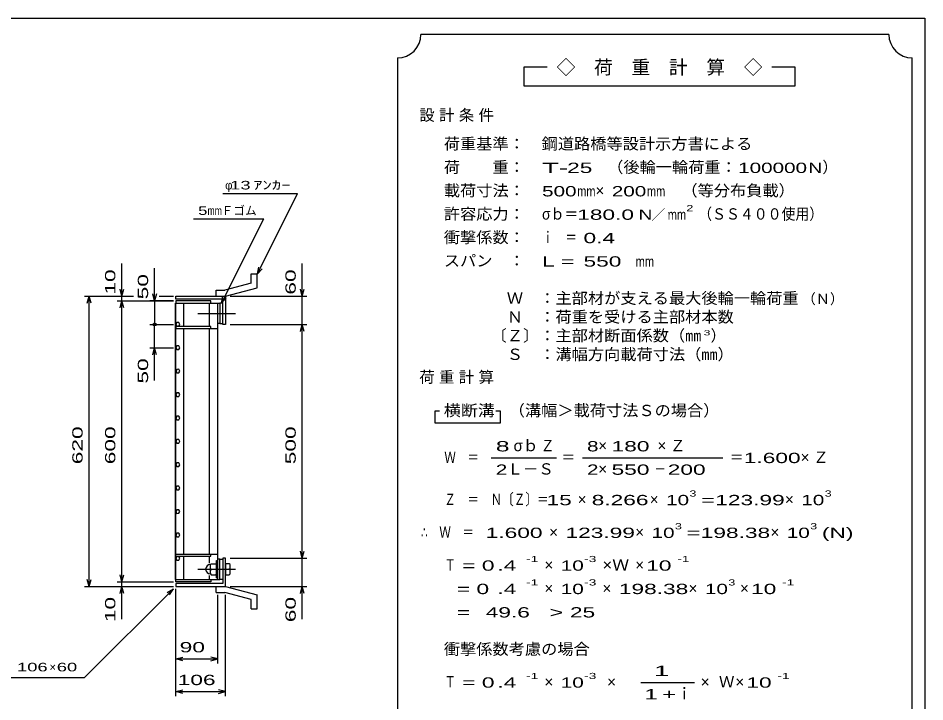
# Model space of a CAD drawing. Units: millimetres, scale not verified. Extents: x -1820 to 1731, y -1282 to 1054.
# Drawn here: x -207 to 1731, y -408 to 1054 of the extents above; entities that cross this region are included whole.
import ezdxf
from ezdxf.enums import TextEntityAlignment as Align

# ---------------------------------------------------------------- set-up
doc = ezdxf.new("R2010")
doc.units = ezdxf.units.MM
doc.header["$LTSCALE"] = 10
doc.linetypes.add('CHAIN', pattern=[18.5, 12, -1.5, 3.5, -1.5])
for name, color, linetype, lineweight in [('0_2', 150, 'Continuous', 25), ('16', 3, 'Continuous', 25), ('19', 6, 'Continuous', 25), ('22', 4, 'Continuous', 25), ('24', 2, 'Continuous', 25)]:
    doc.layers.add(name, color=color, linetype=linetype, lineweight=lineweight)
doc.styles.add('ベクトル', font='')
doc.styles.get('ベクトル').set_extended_font_data('ベクトル')

msp = doc.modelspace()

# ---------------------------------------------------------------- linework, layer by layer
at = {"layer": '0_2'}
for p, q in [((-1729, 1053.5), (1731, 1053.5)), ((1731, 1053.5), (1731, -1146.5))]:
    msp.add_line(p, q, dxfattribs=at)
at = {"layer": '16'}
for p, q in [((205, 449), (130, 449)), ((130, 449), (130, 444.5)), ((205, 444.5), (205, 449)), ((129.3, -146.5), (129.3, 444.5)), ((129.3, 444.5), (130, 444.5)), ((130, 444.5), (205, 444.5)), ((130, -146.5), (130, 444.5)), ((130, 444.5), (220, 444.5)), ((147.5, 394.5), (147.5, 444.5)), ((202.5, 394.5), (202.5, 444.5)), ((220, -146.5), (220, 444.5)), ((220, 444.5), (224.5, 444.5)), ((224.5, 444.5), (224.5, 400.5)), ((230.5, 444.5), (224.5, 444.5)), ((230.5, 400.5), (230.5, 444.5)), ((132.22, 402.88), (130, 398.96)), ((130, 398.96), (132.28, 395.09)), ((130, 394.5), (130, 390)), ((205, 394.5), (130, 394.5)), ((130, 390), (220, 390)), ((136.72, 402.91), (132.22, 402.88)), ((132.28, 395.09), (136.78, 395.12)), ((139, 399), (136.72, 402.91)), ((136.78, 395.12), (139, 399.04)), ((147.5, -92), (147.5, 390)), ((202.5, -92), (202.5, 390)), ((205, 390), (205, 394.5)), ((224.5, 400.5), (220, 400.5)), ((224.5, 400.5), (230.5, 400.5)), ((132.22, 352.88), (130, 348.96)), ((130, 348.96), (132.28, 345.09)), ((136.72, 352.91), (132.22, 352.88)), ((139, 349), (136.72, 352.91)), ((136.78, 345.12), (139, 349.04)), ((132.28, 345.09), (136.78, 345.12)), ((132.22, 302.88), (130, 298.96)), ((130, 298.96), (132.28, 295.09)), ((136.72, 302.91), (132.22, 302.88)), ((132.28, 295.09), (136.78, 295.12)), ((139, 299), (136.72, 302.91)), ((136.78, 295.12), (139, 299.04)), ((132.22, 252.88), (130, 248.96)), ((136.72, 252.91), (132.22, 252.88)), ((139, 249), (136.72, 252.91)), ((130, 248.96), (132.28, 245.09)), ((132.28, 245.09), (136.78, 245.12)), ((136.78, 245.12), (139, 249.04)), ((132.22, 202.88), (130, 198.96)), ((130, 198.96), (132.28, 195.09)), ((136.72, 202.91), (132.22, 202.88)), ((132.28, 195.09), (136.78, 195.12)), ((139, 199), (136.72, 202.91)), ((136.78, 195.12), (139, 199.04)), ((132.22, 152.88), (130, 148.96)), ((130, 148.96), (132.28, 145.09)), ((136.72, 152.91), (132.22, 152.88)), ((132.28, 145.09), (136.78, 145.12)), ((139, 149), (136.72, 152.91)), ((136.78, 145.12), (139, 149.04)), ((132.22, 102.88), (130, 98.96)), ((130, 98.96), (132.28, 95.09)), ((136.72, 102.91), (132.22, 102.88)), ((139, 99), (136.72, 102.91)), ((136.78, 95.12), (139, 99.04)), ((132.28, 95.09), (136.78, 95.12)), ((132.22, 52.88), (130, 48.96)), ((130, 48.96), (132.28, 45.09)), ((136.72, 52.91), (132.22, 52.88)), ((132.28, 45.09), (136.78, 45.12)), ((139, 49), (136.72, 52.91)), ((136.78, 45.12), (139, 49.04)), ((132.22, 2.88), (130, -1.04)), ((136.72, 2.91), (132.22, 2.88)), ((139, -1), (136.72, 2.91)), ((130, -1.04), (132.28, -4.91)), ((132.28, -4.91), (136.78, -4.88)), ((136.78, -4.88), (139, -0.96)), ((132.22, -47.12), (130, -51.04)), ((130, -51.04), (132.28, -54.91)), ((136.72, -47.09), (132.22, -47.12)), ((132.28, -54.91), (136.78, -54.88)), ((139, -51), (136.72, -47.09)), ((136.78, -54.88), (139, -50.96)), ((130, -96.5), (130, -92)), ((130, -92), (220, -92)), ((130, -96.5), (205, -96.5)), ((147.5, -146.5), (147.5, -96.5)), ((202.5, -111.5), (202.5, -96.5)), ((205, -96.5), (205, -92)), ((132.22, -97.12), (130, -101.04)), ((130, -101.04), (132.28, -104.91)), ((136.72, -97.09), (132.22, -97.12)), ((132.28, -104.91), (136.78, -104.88)), ((139, -101), (136.72, -97.09)), ((136.78, -104.88), (139, -100.96)), ((206, -112.5), (204, -114.5)), ((204, -134.5), (204, -114.5)), ((206, -112.5), (215, -112.5)), ((217, -114.5), (215, -112.5)), ((217, -143), (217, -106)), ((217, -106), (220, -106)), ((224.5, -102.5), (220, -102.5)), ((220, -143), (220, -106)), ((224.5, -146.5), (224.5, -102.5)), ((224.5, -102.5), (230.5, -102.5)), ((230.5, -102.5), (230.5, -146.5)), ((206, -124.5), (204, -122.5)), ((206, -124.5), (204, -126.5)), ((204, -134.5), (206, -136.5)), ((206, -124.5), (215, -124.5)), ((215, -124.5), (217, -122.5)), ((217, -126.5), (215, -124.5)), ((215, -136.5), (217, -134.5)), ((129.3, -146.5), (130, -146.5)), ((130, -146.5), (205, -146.5)), ((130, -151), (130, -146.5)), ((130, -146.5), (220, -146.5)), ((205, -151), (130, -151)), ((202.5, -146.5), (202.5, -137.5)), ((205, -146.5), (205, -151)), ((206, -136.5), (215, -136.5)), ((217, -143), (220, -143)), ((220, -146.5), (224.5, -146.5)), ((230.5, -146.5), (224.5, -146.5))]:
    msp.add_line(p, q, dxfattribs=at)
at = {"layer": '16', "linetype": 'CHAIN'}
for p, q in [((177, 422.5), (258, 422.5)), ((177, -124.5), (258, -124.5))]:
    msp.add_line(p, q, dxfattribs=at)
at = {"layer": '16'}
msp.add_arc((204, -124.5), 10, 90, 270, dxfattribs=at)
at = {"layer": '19'}
for p, q in [((291.11, 507.12), (304.11, 507.12)), ((291.11, 487.1), (291.11, 507.12)), ((304.11, 477.12), (304.11, 507.12)), ((291.11, 487.1), (234.78, 472.01)), ((216.49, 472.01), (234.78, 472.01)), ((216.49, 459.01), (216.49, 472.01)), ((236.5, 459), (304.11, 477.12)), ((130, 453), (130, 459)), ((130, 459), (236.5, 459)), ((230.5, 453), (130, 453)), ((216.5, 459), (236.5, 459)), ((230.5, 399), (230.5, 453)), ((236.5, 459), (236.5, 399)), ((236.5, 399), (230.5, 399)), ((236.5, -101), (230.5, -101)), ((230.5, -101), (230.5, -155)), ((236.5, -161), (236.5, -101)), ((244.5, -112.5), (236.5, -112.5)), ((236.5, -112.5), (236.5, -136.5)), ((246.5, -114.5), (244.5, -112.5)), ((246.5, -134.5), (246.5, -114.5)), ((236.5, -124.5), (244.5, -124.5)), ((246.5, -122.5), (244.5, -124.5)), ((244.5, -124.5), (246.5, -126.5)), ((244.5, -136.5), (246.5, -134.5)), ((130, -155), (130, -161)), ((230.5, -155), (130, -155)), ((236.5, -136.5), (244.5, -136.5)), ((130, -161), (236.5, -161)), ((216.49, -174.01), (216.49, -161.01)), ((216.49, -174.01), (234.78, -174.01)), ((216.5, -161), (236.5, -161)), ((291.11, -189.1), (234.78, -174.01)), ((236.5, -161), (304.11, -179.12)), ((291.11, -209.12), (291.11, -189.1)), ((304.11, -209.12), (304.11, -179.12)), ((291.11, -209.12), (304.11, -209.12))]:
    msp.add_line(p, q, dxfattribs=at)
at = {"layer": '22'}
for p, q in [((230.5, 679), (390.5, 679)), ((304.5, 507), (390.5, 679)), ((168, 624.5), (318, 624.5)), ((228, 444.5), (318, 624.5)), ((15, 459), (15, 529)), ((400.5, 459), (400.5, 529)), ((85, 449), (85, 519)), ((304.5, 507), (307.5, 521.6)), ((304.5, 507), (314.5, 518)), ((15, 459), (11, 474)), ((15, 459), (19, 474)), ((400.5, 459), (396.5, 474)), ((400.5, 459), (404.5, 474)), ((-65, 459), (40, 459)), ((-59, 444), (-55, 459)), ((-51, 444), (-55, 459)), ((-55, -161), (-55, 459)), ((5, 459), (40, 459)), ((5, 449), (125, 449)), ((11, 434), (15, 449)), ((15, 449), (15, 459)), ((19, 434), (15, 449)), ((15, -151), (15, 449)), ((125, 449), (75, 449)), ((85, 449), (81, 464)), ((89, 464), (85, 449)), ((85, 449), (85, 399)), ((95, 459), (125, 459)), ((95, 459), (125, 459)), ((228, 444.5), (231, 459.1)), ((228, 444.5), (238, 455.5)), ((246.5, 459), (410.5, 459)), ((400.5, 399), (400.5, 459)), ((75, 399), (125, 399)), ((85, 349), (85, 399)), ((246.5, 399), (410.5, 399)), ((396.5, 384), (400.5, 399)), ((404.5, 384), (400.5, 399)), ((400.5, -101), (400.5, 399)), ((75, 349), (125, 349)), ((81, 334), (85, 349)), ((89, 334), (85, 349)), ((85, 279), (85, 349)), ((400.5, -101), (396.5, -86)), ((400.5, -101), (404.5, -86)), ((246.5, -101), (410.5, -101)), ((400.5, -161), (400.5, -101)), ((-55, -161), (-59, -146)), ((-55, -161), (-51, -146)), ((5, -151), (125, -151)), ((15, -151), (11, -136)), ((15, -151), (19, -136)), ((15, -161), (15, -151)), ((-65, -161), (125, -161)), ((-65, -356), (125, -166)), ((5, -161), (125, -161)), ((11, -176), (15, -161)), ((19, -176), (15, -161)), ((15, -231), (15, -161)), ((112, -174), (125, -166)), ((117, -179), (125, -166)), ((130, -326), (130, -166)), ((130, -396), (130, -166)), ((246.5, -161), (410.5, -161)), ((396.5, -176), (400.5, -161)), ((404.5, -176), (400.5, -161)), ((400.5, -231), (400.5, -161)), ((220, -326), (220, -179)), ((236.5, -396), (236.5, -179)), ((130, -316), (145, -312)), ((145, -320), (130, -316)), ((130, -316), (220, -316)), ((220, -316), (205, -312)), ((205, -320), (220, -316)), ((-295, -356), (-65, -356)), ((130, -386), (145, -382)), ((145, -390), (130, -386)), ((130, -386), (236.5, -386)), ((236.5, -386), (221.5, -382)), ((221.5, -390), (236.5, -386))]:
    msp.add_line(p, q, dxfattribs=at)
msp.add_circle((85, 399), 3, dxfattribs=at)
at = {"layer": '24', "color": 4}
for p, q in [((1654, 1018.5), (654, 1018.5)), ((604, 968.5), (604, -581.5)), ((1704, -581.5), (1704, 968.5)), ((924, 948.5), (874, 948.5)), ((874, 948.5), (874, 908.5)), ((1454, 948.5), (1404, 948.5)), ((1454, 908.5), (1454, 948.5)), ((874, 908.5), (1454, 908.5)), ((694, 213.5), (684, 213.5)), ((684, 213.5), (684, 188.5)), ((824, 213.5), (814, 213.5)), ((824, 188.5), (824, 213.5)), ((684, 188.5), (824, 188.5)), ((804, 113.5), (944, 113.5)), ((999, 113.5), (1299, 113.5)), ((1124, -366.5), (1239, -366.5))]:
    msp.add_line(p, q, dxfattribs=at)
for centre, start, end in [((604, 1018.5), 270, 0), ((1704, 1018.5), 180, 270)]:
    msp.add_arc(centre, 50, start, end, dxfattribs=at)

# ---------------------------------------------------------------- texts
at = {"layer": '22', "color": 2, "style": 'ベクトル'}
for s, p in [('φ', (235.5, 696.5)), ('Ｆゴム', (228, 642)), ('×', (-140, -333.5))]:
    msp.add_text(s, height=18.33, dxfattribs=at).set_placement(p, align=Align.MIDDLE_LEFT)
for s, height, width, p in [(' 13 ', 18.33, 1.6, (235.5, 696.5)), ('ｱﾝｶｰ', 18.33, 1.6, (295.5, 696.5)), ('5', 18.33, 1.45, (178, 642)), ('mm', 18.33, 0.75, (198, 642)), (' 90 ', 21.99, 1.65, (125, -291)), (' 106 ', 18.33, 1.6, (-220, -333.5)), (' 60 ', 18.33, 1.6, (-135, -333.5)), (' 106 ', 21.99, 1.65, (120.75, -361))]:
    msp.add_text(s, height=height, dxfattribs=dict(at, width=width)).set_placement(p, align=Align.MIDDLE_LEFT)
at = {"layer": '22', "color": 2, "style": 'ベクトル', "width": 1.65}
for s, p in [(' 10 ', (-10, 449)), (' 50 ', (60, 439)), (' 60 ', (375.5, 449)), (' 50 ', (60, 259)), (' 620 ', (-80, 86.5)), (' 600 ', (-10, 86.5)), (' 500 ', (375.5, 86.5)), (' 10 ', (-10, -251)), (' 60 ', (375.5, -251))]:
    msp.add_text(s, height=21.99, rotation=90, dxfattribs=at).set_placement(p, align=Align.MIDDLE_LEFT)
at = {"layer": '24', "style": 'ベクトル'}
for s, height, p in [('◇\u3000荷\u3000重\u3000計\u3000算\u3000◇', 29.33, (944, 948.5)), ('）', 24.19, (1512, 735)), ('×', 24.19, (1027, 685)), ('／', 21.99, (1146.5, 633.5)), ('（Ｎ）', 21.99, (1468, 453.5)), ('）', 24.19, (1273, 375)), ('σｂ', 24.19, (852, 140)), ('×', 24.19, (1033, 140)), ('Ｌ－Ｓ', 24.19, (839, 90)), ('×', 24.19, (1033, 90)), ('×', 24.19, (989, 25)), ('×', 24.19, (1143, 25)), ('×', 24.19, (1432, 25)), ('×', 24.19, (928, -45)), ('×', 24.19, (1112, -45)), ('×', 24.19, (1401, -45)), ('×', 24.19, (918, -115)), ('×', 24.19, (1112, -115)), ('×', 24.19, (918, -165)), ('×', 24.19, (1042, -165)), ('×', 24.19, (1226, -165)), ('×', 24.19, (1336, -165)), ('×', 24.19, (918, -365)), ('×', 24.19, (1052, -365)), ('×', 24.19, (1252, -365)), ('Ｗ', 24.19, (1291, -365)), ('×', 24.19, (1326, -365)), ('ｉ', 24.19, (1200.5, -390))]:
    msp.add_text(s, height=height, dxfattribs=at).set_placement(p, align=Align.MIDDLE_LEFT)
for s, height, width, p in [('荷重基準：\u3000', 24.19, 1.05, (703, 785)), ('鋼道路橋等設計示方書による', 24.19, 1.05, (912, 785)), ('荷\u3000\u3000重：\u3000', 24.19, 1.05, (703, 735)), ('T-', 21.99, 2, (913, 733.5)), (' 25 ', 21.99, 1.65, (953, 733.5)), ('（後輪一輪荷重：', 24.19, 1.05, (1052, 735)), ('100000', 21.99, 1.5, (1332, 733.5)), ('N', 21.99, 1.4, (1482, 733.5)), ('載荷寸法：\u3000', 24.19, 1.05, (703, 685)), ('\u3000（等分布負載）', 24.19, 1.05, (1176, 685)), ('500', 21.99, 1.5, (913, 683.5)), ('mm', 21.99, 0.8, (988, 683.5)), ('200', 21.99, 1.5, (1062, 683.5)), ('mm', 21.99, 0.8, (1137, 683.5)), ('許容応力：\u3000', 24.19, 1.05, (703, 635)), ('σｂ＝', 24.19, 0.9, (913, 635)), ('180.0', 21.99, 1.65, (988, 633.5)), ('N', 21.99, 1.4, (1119, 633.5)), ('mm', 21.99, 0.8, (1181.5, 633.5)), ('2', 13.2, 1.5, (1221.5, 647.5)), ('（ＳＳ４００使用）', 24.19, 0.9, (1246.5, 635)), ('衝撃係数：\u3000', 24.19, 1.05, (703, 585)), ('ｉ\u3000＝', 24.19, 0.75, (913, 585)), (' 0.4', 21.99, 1.65, (988, 583.5)), ('スパン\u3000：\u3000', 24.19, 1.05, (703, 535)), ('L =', 21.99, 1.65, (913, 533.5)), (' 550 ', 21.99, 1.65, (988, 533.5)), ('mm', 21.99, 0.8, (1113, 533.5)), ('\u3000Ｗ\u3000：主部材が支える最大後輪一輪荷重', 24.19, 1.05, (803, 455)), ('\u3000Ｎ\u3000：荷重を受ける主部材本数', 24.19, 1.05, (803, 415)), ('〔Ｚ〕：主部材断面係数（㎜', 24.19, 1.05, (803, 375)), ('3', 11, 1.8, (1258, 381)), ('\u3000Ｓ\u3000：溝幅方向載荷寸法（㎜）', 24.19, 1.05, (803, 335)), ('横断溝', 24.19, 1.1, (703, 215)), ('\u3000（溝幅＞載荷寸法Ｓの場合）', 24.19, 1.05, (807, 215)), ('8', 21.99, 1.8, (814, 138.5)), ('Ｚ', 24.19, 0.9, (910, 140)), ('8', 21.99, 1.5, (1009, 138.5)), (' 180 ', 21.99, 1.65, (1048, 138.5)), ('Ｗ\u3000＝', 24.19, 0.75, (704, 115)), ('＝', 24.19, 0.9, (954, 115)), ('＝', 24.19, 0.9, (1314, 115)), ('1.600', 21.99, 1.65, (1344, 113.5)), ('2', 21.99, 1.5, (814, 88.5)), ('2', 21.99, 1.5, (1009, 88.5)), (' 550 ', 21.99, 1.65, (1048, 88.5)), (' 200 ', 21.99, 1.65, (1168, 88.5)), ('－', 24.19, 0.75, (1153, 90)), ('Ｚ\u3000＝\u3000Ｎ〔Ｚ〕＝', 24.19, 0.75, (704, 25)), ('3', 13.2, 1.5, (1228, 37.5)), ('3', 13.2, 1.5, (1517, 37.5)), (' 15 ', 21.99, 1.65, (909, 23.5)), ('8.266', 21.99, 1.65, (1019, 23.5)), ('10', 21.99, 1.5, (1178, 23.5)), ('=', 21.99, 1.7, (1253, 23.5)), ('123.99', 21.99, 1.65, (1283, 23.5)), ('10', 21.99, 1.5, (1467, 23.5)), ('∴\u3000Ｗ\u3000＝', 24.19, 0.75, (654, -45)), (' 1.600', 21.99, 1.65, (779, -46.5)), ('123.99', 21.99, 1.65, (963, -46.5)), ('10', 21.99, 1.5, (1147, -46.5)), ('3', 13.2, 1.5, (1197, -32.5)), ('198.38', 21.99, 1.65, (1252, -46.5)), ('10', 21.99, 1.5, (1436, -46.5)), ('3', 13.2, 1.5, (1486, -32.5)), ('(N)', 21.99, 1.65, (1511, -46.5)), ('=', 21.99, 1.7, (1222, -46.5)), ('-1', 13.2, 1.65, (879, -102.5)), ('-3', 13.2, 1.65, (1003, -102.5)), ('-1', 13.2, 1.65, (1202, -102.5)), ('Ｔ', 24.19, 0.75, (704, -115)), (' = 0', 21.99, 1.65, (729, -116.5)), (' .4 ', 21.99, 1.65, (804, -116.5)), ('10', 21.99, 1.5, (953, -116.5)), ('×Ｗ', 24.19, 1.1, (1042, -115)), (' 10 ', 21.99, 1.65, (1122, -116.5)), ('-1', 13.2, 1.65, (879, -152.5)), ('-3', 13.2, 1.65, (1003, -152.5)), ('3', 13.2, 1.5, (1311, -152.5)), ('-1', 13.2, 1.65, (1426, -152.5)), ('  = 0', 21.99, 1.65, (704, -166.5)), (' .4 ', 21.99, 1.65, (804, -166.5)), ('10', 21.99, 1.5, (953, -166.5)), ('198.38', 21.99, 1.65, (1077, -166.5)), ('10', 21.99, 1.5, (1261, -166.5)), (' 10 ', 21.99, 1.65, (1346, -166.5)), ('  =', 21.99, 1.65, (704, -216.5)), (' 49.6', 21.99, 1.65, (779, -216.5)), ('>', 21.99, 1.7, (929, -216.5)), (' 25 ', 21.99, 1.65, (959, -216.5)), ('衝撃係数考慮の場合', 24.19, 1.05, (703, -295)), ('-1', 13.2, 1.65, (879, -352.5)), ('-3', 13.2, 1.65, (1003, -352.5)), ('-1', 13.2, 1.65, (1416, -352.5)), ('Ｔ', 24.19, 0.75, (704, -365)), (' = 0', 21.99, 1.65, (729, -366.5)), (' .4 ', 21.99, 1.65, (804, -366.5)), ('10', 21.99, 1.5, (953, -366.5)), (' 10 ', 21.99, 1.65, (1336, -366.5))]:
    msp.add_text(s, height=height, dxfattribs=dict(at, width=width)).set_placement(p, align=Align.MIDDLE_LEFT)
at = {"layer": '24', "attachment_point": 4, "style": 'ベクトル'}
for s, insert, char_height in [('\\T1.28;設計条件', (650.5, 845), 24.19), ('\\T1.28;荷重計算', (650.5, 285), 24.19), ('\\T1.42;×Ｚ', (1159.5, 140), 24.19), ('\\T1.42;×Ｚ', (1465.5, 115), 24.19), ('\\T1.25;\\W2;\\~1\\~', (1131.5, -341.5), 21.99), ('\\T1.33;\\W1.75;1+', (1131.5, -391.5), 21.99)]:
    msp.add_mtext(s, dxfattribs=dict(at, insert=insert, char_height=char_height))

doc.saveas('drawing.dxf')
